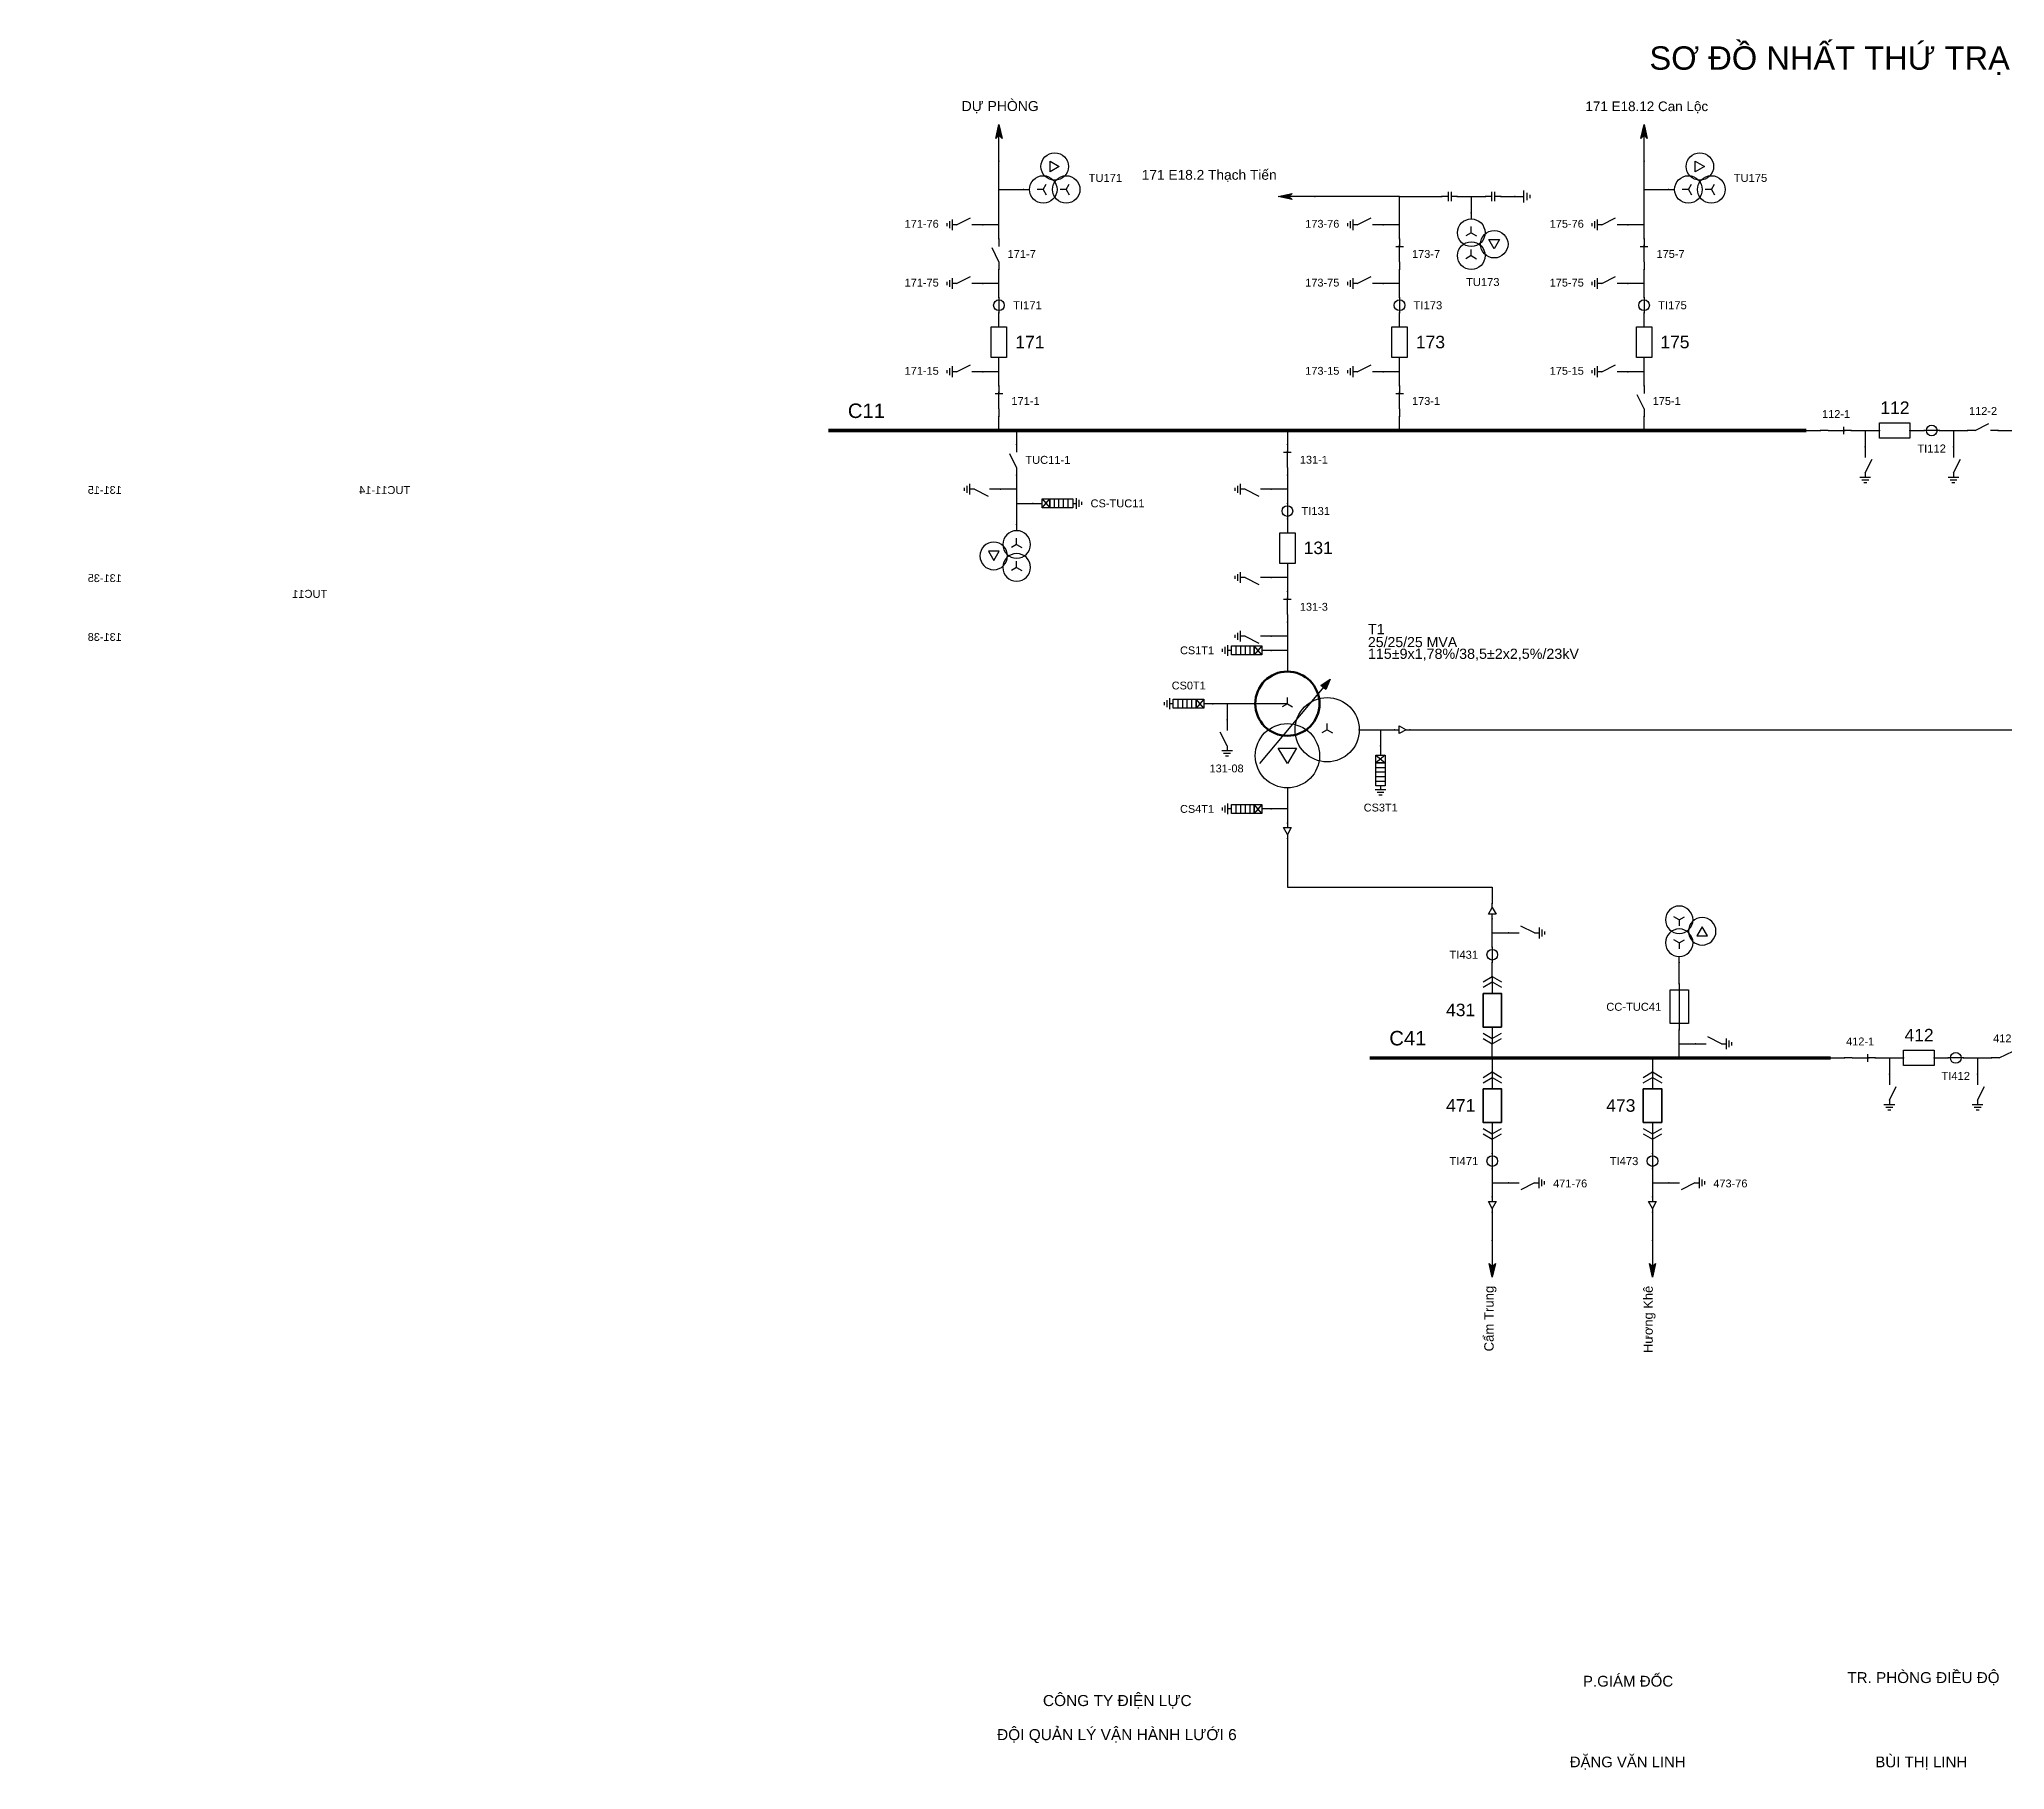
# Model space of a CAD drawing. Header units: millimetres. Extents: x -387 to 411, y 7 to 290.
# Drawn here: x -101 to 220.1, y 7.4 to 290.1 of the extents above; entities that cross this region are included whole.
import ezdxf

# ---------------------------------------------------------------- set-up
doc = ezdxf.new("R2010")
doc.units = ezdxf.units.MM
for name, color, linetype, lineweight in [('BUSBAR_110KV', 1, 'Continuous', 50), ('BUSBAR_22KV', 5, 'Continuous', 50), ('GROUND', 3, 'Continuous', 25), ('HV_110KV', 1, 'Continuous', 25), ('MV_22KV', 5, 'Continuous', 25), ('MV_35KV', 30, 'Continuous', 25)]:
    doc.layers.add(name, color=color, linetype=linetype, lineweight=lineweight)
doc.layers.add('SYM_PORTS', color=8, linetype='Continuous', plot=False)
doc.layers.add('TEXT', color=7, linetype='Continuous')
doc.styles.add('SLD_TEXT', font='arial.ttf')

# ---------------------------------------------------------------- blocks, each defined once
blk = doc.blocks.new('SYM_DISCONNECTOR_CLOSED')
at = {"lineweight": 25}
for points in [[(-0.625, 1.25), (0.625, 1.25)], [(0, 2.5), (0, 1.25)], [(0, -1.25), (0, 1.5)], [(0, -1.25), (0, -2.5)]]:
    blk.add_lwpolyline(points, dxfattribs=at)
at = {"layer": 'SYM_PORTS'}
for p in [(0, 2.5), (0, -2.5)]:
    blk.add_point(p, dxfattribs=at)
blk.add_attdef('DEVICE_CODE', (1.625, -0.5), '', height=2)
blk = doc.blocks.new('SYM_EARTHING_SWITCH_OPEN')
at = {"lineweight": 25}
for points in [[(0, -1.25), (-1.125, 1)], [(0, 3), (0, 1.25)], [(-0.875, -2), (0.875, -2)], [(-0.5625, -2.4375), (0.5625, -2.4375)], [(-0.25, -2.875), (0.25, -2.875)], [(0, -1.25), (0, -2)]]:
    blk.add_lwpolyline(points, dxfattribs=at)
at = {"layer": 'SYM_PORTS'}
blk.add_point((0, 3), dxfattribs=at)
blk.add_attdef('DEVICE_CODE', (1.875, 0), '', height=2)
blk = doc.blocks.new('SYM_CIRCUIT_BREAKER')
at = {"lineweight": 25}
blk.add_lwpolyline([(-1.25, 2.5), (1.25, 2.5), (1.25, -2.5), (-1.25, -2.5)], close=True, dxfattribs=at)
at = {"layer": 'SYM_PORTS'}
for p in [(0, 2.5), (0, -2.5)]:
    blk.add_point(p, dxfattribs=at)
blk.add_attdef('DEVICE_CODE', (2.25, -0.5), '', height=2)
at = {"flags": 1}
blk.add_attdef('RATING', (2.25, -3.5), '', height=2, dxfattribs=at)
blk = doc.blocks.new('SYM_CURRENT_TRANSFORMER')
at = {"lineweight": 25}
blk.add_lwpolyline([(0, 1.25), (0, -1.25)], dxfattribs=at)
blk.add_circle((0, 0), 0.875, dxfattribs=at)
at = {"layer": 'SYM_PORTS'}
for p in [(0, 1.25), (0, -1.25)]:
    blk.add_point(p, dxfattribs=at)
blk.add_attdef('DEVICE_CODE', (1.875, -1.75), '', height=2)
at = {"flags": 1}
blk.add_attdef('RATIO', (1.875, -4.75), '', height=2, dxfattribs=at)
blk = doc.blocks.new('SYM_DISCONNECTOR_OPEN')
at = {"lineweight": 25}
for points in [[(0, -1.25), (-1.125, 1)], [(0, 2.5), (0, 1.25)], [(0, -1.25), (0, -2.5)]]:
    blk.add_lwpolyline(points, dxfattribs=at)
at = {"layer": 'SYM_PORTS'}
for p in [(0, 2.5), (0, -2.5)]:
    blk.add_point(p, dxfattribs=at)
blk.add_attdef('DEVICE_CODE', (1, -0.5), '', height=2)
blk = doc.blocks.new('SYM_VOLTAGE_TRANSFORMER')
at = {"lineweight": 25}
for points in [[(0, 4.625), (0, 3.625)], [(0, 1.375), (-0.8625, 0.875)], [(0, 1.375), (0, 2.375)], [(0, 1.375), (0.8625, 0.875)], [(0, -2.375), (-0.8625, -2.875)], [(0, -2.375), (0, -1.375)], [(0, -2.375), (0.8625, -2.875)]]:
    blk.add_lwpolyline(points, dxfattribs=at)
blk.add_lwpolyline([(2.875, 0.25), (4.625, 0.25), (3.75, -1.25)], close=True, dxfattribs=at)
for centre in [(0, 1.375), (3.75, -0.5), (0, -2.375)]:
    blk.add_circle(centre, 2.25, dxfattribs=at)
at = {"layer": 'SYM_PORTS'}
blk.add_point((0, 4.625), dxfattribs=at)
blk.add_attdef('DEVICE_CODE', (7, 1.625), '', height=2)
at = {"flags": 1}
blk.add_attdef('RATIO', (7, -1.375), '', height=2, dxfattribs=at)
blk = doc.blocks.new('SYM_LINE_FEEDER_ARROW')
blk.add_hatch(color=7).paths.add_polyline_path([(0, -3), (-0.5, -0.75), (0, -1.25), (0.5, -0.75)])
at = {"lineweight": 25}
blk.add_lwpolyline([(0, 3), (0, -1.25)], dxfattribs=at)
blk.add_lwpolyline([(0, -3), (-0.5, -0.75), (0, -1.25), (0.5, -0.75)], close=True, dxfattribs=at)
at = {"layer": 'SYM_PORTS'}
blk.add_point((0, 3), dxfattribs=at)
blk.add_attdef('LINE_NAME', (1.5, 0), '', height=2)
blk = doc.blocks.new('SYM_COUPLING_CAPACITOR')
at = {"lineweight": 25}
for points in [[(-0.75, 0.25), (0.75, 0.25)], [(0, 1.25), (0, 0.25)], [(-0.75, -0.25), (0.75, -0.25)], [(0, -0.25), (0, -1.25)]]:
    blk.add_lwpolyline(points, dxfattribs=at)
at = {"layer": 'SYM_PORTS'}
for p in [(0, 1.25), (0, -1.25)]:
    blk.add_point(p, dxfattribs=at)
blk.add_attdef('DEVICE_CODE', (1.75, -1.75), '', height=2)
blk = doc.blocks.new('SYM_GROUND_SYMBOL')
at = {"lineweight": 25}
for points in [[(0, 1.25), (0, -0.25)], [(-1, -0.25), (1, -0.25)], [(-0.625, -0.75), (0.625, -0.75)], [(-0.25, -1.25), (0.25, -1.25)]]:
    blk.add_lwpolyline(points, dxfattribs=at)
at = {"layer": 'SYM_PORTS'}
blk.add_point((0, 1.25), dxfattribs=at)
blk = doc.blocks.new('SYM_SURGE_ARRESTER')
at = {"lineweight": 25}
for points in [[(0, 4), (0, 2.5)], [(-0.75, 2.5), (0.75, 1.25)], [(0.75, 2.5), (-0.75, 1.25)], [(-0.75, 0.5), (0.75, 0.5)], [(-0.875, -3.125), (0.875, -3.125)], [(-0.75, -0.25), (0.75, -0.25)], [(-0.75, -1), (0.75, -1)], [(-0.75, -1.75), (0.75, -1.75)], [(0, -2.5), (0, -3.125)], [(-0.5625, -3.5625), (0.5625, -3.5625)], [(-0.25, -4), (0.25, -4)]]:
    blk.add_lwpolyline(points, dxfattribs=at)
for points in [[(-0.75, 2.5), (0.75, 2.5), (0.75, 1.25), (-0.75, 1.25)], [(-0.75, 1.25), (0.75, 1.25), (0.75, -2.5), (-0.75, -2.5)]]:
    blk.add_lwpolyline(points, close=True, dxfattribs=at)
at = {"layer": 'SYM_PORTS'}
blk.add_point((0, 4), dxfattribs=at)
blk.add_attdef('DEVICE_CODE', (1.875, 1), '', height=2)
blk = doc.blocks.new('SYM_TRANSFORMER_3W')
blk.add_hatch(color=7).paths.add_polyline_path([(3.75, 8.25), (3.0125, 6.575), (2.2375, 7.225)])
at = {"lineweight": 25}
for points in [[(-7.75, -5.5), (3.0125, 7.35)], [(-3.25, 4.25), (-8.5, 4.25)], [(-3.25, 4.25), (-4.1125, 3.75)], [(-3.25, 4.25), (-3.25, 5.25)], [(-3.25, 4.25), (-2.3875, 3.75)], [(3.25, 0), (2.3875, -0.5)], [(3.25, 0), (3.25, 1)], [(3.25, 0), (4.1125, -0.5)]]:
    blk.add_lwpolyline(points, dxfattribs=at)
for points in [[(3.75, 8.25), (3.0125, 6.575), (2.2375, 7.225)], [(-4.75, -3), (-1.75, -3), (-3.25, -5.5)]]:
    blk.add_lwpolyline(points, close=True, dxfattribs=at)
at = {"lineweight": 50}
blk.add_circle((-3.25, 4.25), 5.25, dxfattribs=at)
at = {"lineweight": 25}
for centre in [(3.25, 0), (-3.25, -4.25)]:
    blk.add_circle(centre, 5.25, dxfattribs=at)
at = {"layer": 'SYM_PORTS'}
for p in [(-3.25, 9.5), (-8.5, 4.25), (8.5, 0), (-3.25, -9.5)]:
    blk.add_point(p, dxfattribs=at)
blk.add_attdef('DEVICE_CODE', (9.5, 6.5), '', height=2)
at = {"flags": 1}
for tag, p in [('POWER', (9.5, 3.5)), ('VOLTAGE_RATIO', (9.5, 0.5))]:
    blk.add_attdef(tag, p, '', height=2, dxfattribs=at)
blk = doc.blocks.new('SYM_CABLE_TERMINATION')
at = {"lineweight": 25}
blk.add_lwpolyline([(-0.625, 0.5), (0.625, 0.5), (0, -0.625)], close=True, dxfattribs=at)
for points in [[(0, 1.25), (0, 0.5)], [(0, -0.625), (0, -1.25)]]:
    blk.add_lwpolyline(points, dxfattribs=at)
at = {"layer": 'SYM_PORTS'}
for p in [(0, 1.25), (0, -1.25)]:
    blk.add_point(p, dxfattribs=at)
blk = doc.blocks.new('SYM_DRAWOUT_BREAKER')
at = {"lineweight": 25}
for points in [[(-1.5, 4.625), (0, 5.5), (1.5, 4.625)], [(-1.5, 3.75), (0, 4.625), (1.5, 3.75)], [(0, 5.5), (0, 2.75)], [(0, -2.75), (0, -5.5)], [(-1.5, -3.75), (0, -4.625), (1.5, -3.75)], [(-1.5, -4.625), (0, -5.5), (1.5, -4.625)]]:
    blk.add_lwpolyline(points, dxfattribs=at)
at = {"lineweight": 35}
blk.add_lwpolyline([(-1.5, 2.75), (1.5, 2.75), (1.5, -2.75), (-1.5, -2.75)], close=True, dxfattribs=at)
at = {"layer": 'SYM_PORTS'}
for p in [(0, 5.5), (0, -5.5)]:
    blk.add_point(p, dxfattribs=at)
blk.add_attdef('DEVICE_CODE', (2.5, 2.5), '', height=2)
at = {"flags": 1}
blk.add_attdef('RATING', (2.5, -0.5), '', height=2, dxfattribs=at)
blk = doc.blocks.new('SYM_FUSE_DISCONNECTOR')
at = {"lineweight": 25}
blk.add_lwpolyline([(0, 3.75), (0, -3.75)], dxfattribs=at)
blk.add_lwpolyline([(-1.5, 2.75), (1.5, 2.75), (1.5, -2.75), (-1.5, -2.75)], close=True, dxfattribs=at)
at = {"layer": 'SYM_PORTS'}
for p in [(0, 3.75), (0, -3.75)]:
    blk.add_point(p, dxfattribs=at)
blk.add_attdef('DEVICE_CODE', (2.5, 0.75), '', height=2)
at = {"flags": 1}
blk.add_attdef('RATING', (2.5, -2.25), '', height=2, dxfattribs=at)

msp = doc.modelspace()

# ---------------------------------------------------------------- linework, layer by layer
at = {"layer": 'BUSBAR_110KV', "const_width": 0.564}
msp.add_lwpolyline([(27.91, 226.16), (187.69, 226.16)], dxfattribs=at)
at = {"layer": 'BUSBAR_22KV', "const_width": 0.564}
msp.add_lwpolyline([(116.34, 123.66), (191.62, 123.66)], dxfattribs=at)
at = {"layer": 'GROUND'}
msp.add_lwpolyline([(137.75, 264.39), (140.05, 264.39)], dxfattribs=at)
at = {"layer": 'HV_110KV'}
for points in [[(55.79, 265.54), (55.79, 270.14)], [(161.16, 265.54), (161.16, 270.14)], [(55.79, 259.78), (55.79, 265.54)], [(55.79, 265.54), (59.77, 265.54)], [(121.23, 264.39), (107.41, 264.39)], [(121.23, 259.78), (121.23, 264.39)], [(121.23, 264.39), (128.14, 264.39)], [(130.64, 264.39), (132.94, 264.39)], [(132.94, 264.39), (132.94, 261.73)], [(132.94, 264.39), (135.25, 264.39)], [(161.16, 259.78), (161.16, 265.54)], [(161.16, 265.54), (165.15, 265.54)], [(55.79, 259.78), (53.13, 259.78)], [(55.79, 257.48), (55.79, 259.78)], [(121.23, 259.78), (118.57, 259.78)], [(121.23, 257.48), (121.23, 259.78)], [(161.16, 259.78), (158.51, 259.78)], [(161.16, 257.48), (161.16, 259.78)], [(55.79, 250.18), (55.79, 252.48)], [(121.23, 250.18), (121.23, 252.48)], [(161.16, 250.18), (161.16, 252.48)], [(55.79, 250.18), (53.13, 250.18)], [(55.79, 247.87), (55.79, 250.18)], [(121.23, 250.18), (118.57, 250.18)], [(121.23, 247.87), (121.23, 250.18)], [(161.16, 250.18), (158.51, 250.18)], [(161.16, 247.87), (161.16, 250.18)], [(55.79, 243.07), (55.79, 245.37)], [(121.23, 243.07), (121.23, 245.37)], [(161.16, 243.07), (161.16, 245.37)], [(55.79, 235.77), (55.79, 238.07)], [(121.23, 235.77), (121.23, 238.07)], [(161.16, 235.77), (161.16, 238.07)], [(55.79, 235.77), (53.13, 235.77)], [(55.79, 233.46), (55.79, 235.77)], [(121.23, 235.77), (118.57, 235.77)], [(121.23, 233.46), (121.23, 235.77)], [(161.16, 235.77), (158.51, 235.77)], [(161.16, 233.46), (161.16, 235.77)], [(55.79, 226.16), (55.79, 228.46)], [(121.23, 226.16), (121.23, 228.46)], [(161.16, 226.16), (161.16, 228.46)], [(58.68, 226.16), (58.68, 223.86)], [(102.9, 226.16), (102.9, 223.86)], [(187.69, 226.16), (189.99, 226.16)], [(194.99, 226.16), (197.29, 226.16)], [(197.29, 226.16), (197.29, 223.5)], [(197.29, 226.16), (199.6, 226.16)], [(204.6, 226.16), (206.9, 226.16)], [(209.4, 226.16), (211.7, 226.16)], [(211.7, 226.16), (211.7, 223.5)], [(211.7, 226.16), (214, 226.16)], [(219, 226.16), (221.31, 226.16)], [(58.68, 218.86), (58.68, 216.56)], [(102.9, 218.86), (102.9, 216.56)], [(58.68, 216.56), (56.02, 216.56)], [(58.68, 216.56), (58.68, 214.25)], [(102.9, 216.56), (100.25, 216.56)], [(102.9, 216.56), (102.9, 214.25)], [(58.68, 214.25), (61.34, 214.25)], [(58.68, 214.25), (58.68, 210.8)], [(102.9, 211.75), (102.9, 209.45)], [(102.9, 204.45), (102.9, 202.15)], [(102.9, 202.15), (100.25, 202.15)], [(102.9, 202.15), (102.9, 199.84)], [(102.9, 194.84), (102.9, 192.54)], [(102.9, 192.54), (100.25, 192.54)], [(102.9, 190.24), (100.25, 190.24)], [(102.9, 192.54), (102.9, 190.24)], [(102.9, 190.24), (102.9, 186.78)], [(93.05, 181.53), (90.75, 181.53)], [(97.65, 181.53), (93.05, 181.53)], [(93.05, 181.53), (93.05, 178.88)]]:
    msp.add_lwpolyline(points, dxfattribs=at)
at = {"layer": 'MV_22KV'}
for points in [[(102.9, 167.78), (102.9, 164.33)], [(102.9, 164.33), (100.25, 164.33)], [(102.9, 164.33), (102.9, 162.03)], [(102.9, 159.53), (102.9, 156.83), (102.9, 151.57), (136.37, 151.57), (136.37, 148.87)], [(136.37, 144.07), (136.37, 146.37)], [(136.37, 141.77), (136.37, 144.07)], [(136.37, 144.07), (139.03, 144.07)], [(136.37, 136.96), (136.37, 139.27)], [(166.91, 135.77), (166.91, 139.22)], [(136.37, 123.66), (136.37, 125.96)], [(166.91, 125.96), (166.91, 128.27)], [(166.91, 123.66), (166.91, 125.96)], [(166.91, 125.96), (169.56, 125.96)], [(136.37, 123.66), (136.37, 121.36)], [(162.54, 123.66), (162.54, 121.36)], [(191.62, 123.66), (193.92, 123.66)], [(198.92, 123.66), (201.23, 123.66)], [(201.23, 123.66), (201.23, 121)], [(201.23, 123.66), (203.53, 123.66)], [(208.53, 123.66), (210.83, 123.66)], [(213.33, 123.66), (215.64, 123.66)], [(215.64, 123.66), (215.64, 121)], [(215.64, 123.66), (217.94, 123.66)], [(136.37, 110.36), (136.37, 108.06)], [(162.54, 110.36), (162.54, 108.06)], [(136.37, 105.56), (136.37, 103.25)], [(136.37, 103.25), (139.03, 103.25)], [(136.37, 103.25), (136.37, 100.95)], [(162.54, 105.56), (162.54, 103.25)], [(162.54, 103.25), (165.2, 103.25)], [(162.54, 103.25), (162.54, 100.95)], [(136.37, 98.45), (136.37, 93.84)], [(162.54, 98.45), (162.54, 93.84)]]:
    msp.add_lwpolyline(points, dxfattribs=at)
at = {"layer": 'MV_35KV'}
for points in [[(122.91, 177.28), (125.61, 177.28), (226.5, 177.28), (226.5, 166.04), (328.5, 166.04), (328.5, 212.76), (336.22, 212.76), (338.92, 212.76)], [(114.65, 177.28), (118.11, 177.28)], [(118.11, 177.28), (118.11, 174.63)], [(118.11, 177.28), (120.41, 177.28)]]:
    msp.add_lwpolyline(points, dxfattribs=at)

# ---------------------------------------------------------------- block references
at = {"layer": 'GROUND'}
for name, p, rotation in [('SYM_COUPLING_CAPACITOR', (136.5, 264.39), 270), ('SYM_GROUND_SYMBOL', (141.3, 264.39), 90)]:
    msp.add_blockref(name, p, dxfattribs=dict(at, rotation=rotation))
at = {"layer": 'HV_110KV'}
for name, p, rotation in [('SYM_LINE_FEEDER_ARROW', (55.79, 273.14), 180), ('SYM_LINE_FEEDER_ARROW', (161.16, 273.14), 180), ('SYM_LINE_FEEDER_ARROW', (104.41, 264.39), 270), ('SYM_COUPLING_CAPACITOR', (129.39, 264.39), 270)]:
    msp.add_blockref(name, p, dxfattribs=dict(at, rotation=rotation))
ref = msp.add_blockref('SYM_VOLTAGE_TRANSFORMER', (64.4, 265.54), dxfattribs=dict(at, rotation=90))
ref.add_attrib('DEVICE_CODE', 'TU171', (70.43, 266.77), dxfattribs={"layer": 'TEXT', "height": 1.306, "style": 'SLD_TEXT'})
ref = msp.add_blockref('SYM_VOLTAGE_TRANSFORMER', (169.78, 265.54), dxfattribs=dict(at, rotation=90))
ref.add_attrib('DEVICE_CODE', 'TU175', (175.81, 266.77), dxfattribs={"layer": 'TEXT', "height": 1.306, "style": 'SLD_TEXT'})
ref = msp.add_blockref('SYM_EARTHING_SWITCH_OPEN', (50.13, 259.78), dxfattribs=dict(at, rotation=270))
ref.add_attrib('DEVICE_CODE', '171-76', (40.38, 259.29), dxfattribs={"layer": 'TEXT', "height": 1.281, "style": 'SLD_TEXT'})
ref = msp.add_blockref('SYM_EARTHING_SWITCH_OPEN', (115.57, 259.78), dxfattribs=dict(at, rotation=270))
ref.add_attrib('DEVICE_CODE', '173-76', (105.82, 259.29), dxfattribs={"layer": 'TEXT', "height": 1.281, "style": 'SLD_TEXT'})
ref = msp.add_blockref('SYM_VOLTAGE_TRANSFORMER', (132.94, 257.1), dxfattribs=at)
ref.add_attrib('DEVICE_CODE', 'TU173', (132.08, 249.76), dxfattribs={"layer": 'TEXT', "height": 1.306, "style": 'SLD_TEXT'})
ref = msp.add_blockref('SYM_EARTHING_SWITCH_OPEN', (155.51, 259.78), dxfattribs=dict(at, rotation=270))
ref.add_attrib('DEVICE_CODE', '175-76', (145.75, 259.29), dxfattribs={"layer": 'TEXT', "height": 1.281, "style": 'SLD_TEXT'})
ref = msp.add_blockref('SYM_DISCONNECTOR_OPEN', (55.79, 254.98), dxfattribs=at)
ref.add_attrib('DEVICE_CODE', '171-7', (57.19, 254.35), dxfattribs={"layer": 'TEXT', "height": 1.294, "style": 'SLD_TEXT'})
ref = msp.add_blockref('SYM_DISCONNECTOR_CLOSED', (121.23, 254.98), dxfattribs=at)
ref.add_attrib('DEVICE_CODE', '173-7', (123.26, 254.36), dxfattribs={"layer": 'TEXT', "height": 1.283, "style": 'SLD_TEXT'})
ref = msp.add_blockref('SYM_DISCONNECTOR_CLOSED', (161.16, 254.98), dxfattribs=at)
ref.add_attrib('DEVICE_CODE', '175-7', (163.2, 254.36), dxfattribs={"layer": 'TEXT', "height": 1.283, "style": 'SLD_TEXT'})
ref = msp.add_blockref('SYM_EARTHING_SWITCH_OPEN', (50.13, 250.18), dxfattribs=dict(at, rotation=270))
ref.add_attrib('DEVICE_CODE', '171-75', (40.38, 249.68), dxfattribs={"layer": 'TEXT', "height": 1.281, "style": 'SLD_TEXT'})
ref = msp.add_blockref('SYM_EARTHING_SWITCH_OPEN', (115.57, 250.18), dxfattribs=dict(at, rotation=270))
ref.add_attrib('DEVICE_CODE', '173-75', (105.82, 249.68), dxfattribs={"layer": 'TEXT', "height": 1.281, "style": 'SLD_TEXT'})
ref = msp.add_blockref('SYM_EARTHING_SWITCH_OPEN', (155.51, 250.18), dxfattribs=dict(at, rotation=270))
ref.add_attrib('DEVICE_CODE', '175-75', (145.75, 249.68), dxfattribs={"layer": 'TEXT', "height": 1.281, "style": 'SLD_TEXT'})
ref = msp.add_blockref('SYM_CURRENT_TRANSFORMER', (55.79, 246.62), dxfattribs=at)
ref.add_attrib('DEVICE_CODE', 'TI171', (58.07, 245.96), dxfattribs={"layer": 'TEXT', "height": 1.324, "style": 'SLD_TEXT'})
ref = msp.add_blockref('SYM_CURRENT_TRANSFORMER', (121.23, 246.62), dxfattribs=at)
ref.add_attrib('DEVICE_CODE', 'TI173', (123.51, 245.97), dxfattribs={"layer": 'TEXT', "height": 1.313, "style": 'SLD_TEXT'})
ref = msp.add_blockref('SYM_CURRENT_TRANSFORMER', (161.16, 246.62), dxfattribs=at)
ref.add_attrib('DEVICE_CODE', 'TI175', (163.45, 245.97), dxfattribs={"layer": 'TEXT', "height": 1.313, "style": 'SLD_TEXT'})
ref = msp.add_blockref('SYM_CIRCUIT_BREAKER', (55.79, 240.57), dxfattribs=at)
ref.add_attrib('DEVICE_CODE', '171', (58.44, 239.57), dxfattribs={"layer": 'TEXT', "height": 2.062, "style": 'SLD_TEXT'})
ref = msp.add_blockref('SYM_CIRCUIT_BREAKER', (121.23, 240.57), dxfattribs=at)
ref.add_attrib('DEVICE_CODE', '173', (123.89, 239.59), dxfattribs={"layer": 'TEXT', "height": 2.044, "style": 'SLD_TEXT'})
ref = msp.add_blockref('SYM_CIRCUIT_BREAKER', (161.16, 240.57), dxfattribs=at)
ref.add_attrib('DEVICE_CODE', '175', (163.82, 239.59), dxfattribs={"layer": 'TEXT', "height": 2.044, "style": 'SLD_TEXT'})
ref = msp.add_blockref('SYM_EARTHING_SWITCH_OPEN', (50.13, 235.77), dxfattribs=dict(at, rotation=270))
ref.add_attrib('DEVICE_CODE', '171-15', (40.38, 235.27), dxfattribs={"layer": 'TEXT', "height": 1.281, "style": 'SLD_TEXT'})
ref = msp.add_blockref('SYM_EARTHING_SWITCH_OPEN', (115.57, 235.77), dxfattribs=dict(at, rotation=270))
ref.add_attrib('DEVICE_CODE', '173-15', (105.82, 235.27), dxfattribs={"layer": 'TEXT', "height": 1.281, "style": 'SLD_TEXT'})
ref = msp.add_blockref('SYM_EARTHING_SWITCH_OPEN', (155.51, 235.77), dxfattribs=dict(at, rotation=270))
ref.add_attrib('DEVICE_CODE', '175-15', (145.75, 235.27), dxfattribs={"layer": 'TEXT', "height": 1.281, "style": 'SLD_TEXT'})
ref = msp.add_blockref('SYM_DISCONNECTOR_CLOSED', (55.79, 230.96), dxfattribs=at)
ref.add_attrib('DEVICE_CODE', '171-1', (57.82, 230.33), dxfattribs={"layer": 'TEXT', "height": 1.294, "style": 'SLD_TEXT'})
ref = msp.add_blockref('SYM_DISCONNECTOR_CLOSED', (121.23, 230.96), dxfattribs=at)
ref.add_attrib('DEVICE_CODE', '173-1', (123.26, 230.34), dxfattribs={"layer": 'TEXT', "height": 1.283, "style": 'SLD_TEXT'})
ref = msp.add_blockref('SYM_DISCONNECTOR_OPEN', (161.16, 230.96), dxfattribs=at)
ref.add_attrib('DEVICE_CODE', '175-1', (162.57, 230.34), dxfattribs={"layer": 'TEXT', "height": 1.283, "style": 'SLD_TEXT'})
ref = msp.add_blockref('SYM_DISCONNECTOR_CLOSED', (192.49, 226.16), dxfattribs=dict(at, rotation=270))
ref.add_attrib('DEVICE_CODE', '112-1', (190.24, 228.21), dxfattribs={"layer": 'TEXT', "height": 1.281, "style": 'SLD_TEXT'})
ref = msp.add_blockref('SYM_CIRCUIT_BREAKER', (202.1, 226.16), dxfattribs=dict(at, rotation=270))
ref.add_attrib('DEVICE_CODE', '112', (199.77, 228.87), dxfattribs={"layer": 'TEXT', "height": 2.04, "style": 'SLD_TEXT'})
ref = msp.add_blockref('SYM_DISCONNECTOR_OPEN', (216.5, 226.16), dxfattribs=dict(at, rotation=270))
ref.add_attrib('DEVICE_CODE', '112-2', (214.25, 228.71), dxfattribs={"layer": 'TEXT', "height": 1.281, "style": 'SLD_TEXT'})
ref = msp.add_blockref('SYM_CURRENT_TRANSFORMER', (208.15, 226.16), dxfattribs=dict(at, rotation=270))
ref.add_attrib('DEVICE_CODE', 'TI112', (205.79, 222.56), dxfattribs={"layer": 'TEXT', "height": 1.311, "style": 'SLD_TEXT'})
ref = msp.add_blockref('SYM_DISCONNECTOR_OPEN', (253.89, 221.36), dxfattribs=dict(at, xscale=-1))
ref.add_attrib('DEVICE_CODE', '132-2', (247.97, 220.74), dxfattribs={"layer": 'TEXT', "extrusion": (0, 0, -1), "height": 1.28, "style": 'SLD_TEXT'})
ref = msp.add_blockref('SYM_EARTHING_SWITCH_OPEN', (211.7, 220.5), dxfattribs=dict(at, xscale=-1))
ref.add_attrib('DEVICE_CODE', '112-25', (209.09, 214.94), dxfattribs={"layer": 'TEXT', "extrusion": (0, 0, -1), "height": 1.279, "style": 'SLD_TEXT'})
ref = msp.add_blockref('SYM_EARTHING_SWITCH_OPEN', (197.29, 220.5), dxfattribs=dict(at, xscale=-1))
ref.add_attrib('DEVICE_CODE', '112-15', (194.68, 214.94), dxfattribs={"layer": 'TEXT', "extrusion": (0, 0, -1), "height": 1.279, "style": 'SLD_TEXT'})
ref = msp.add_blockref('SYM_DISCONNECTOR_OPEN', (58.68, 221.36), dxfattribs=at)
ref.add_attrib('DEVICE_CODE', 'TUC11-1', (60.09, 220.71), dxfattribs={"layer": 'TEXT', "height": 1.301, "style": 'SLD_TEXT'})
ref = msp.add_blockref('SYM_DISCONNECTOR_CLOSED', (102.9, 221.36), dxfattribs=at)
ref.add_attrib('DEVICE_CODE', '131-1', (104.94, 220.74), dxfattribs={"layer": 'TEXT', "height": 1.28, "style": 'SLD_TEXT'})
ref = msp.add_blockref('SYM_EARTHING_SWITCH_OPEN', (97.25, 216.56), dxfattribs=dict(at, xscale=-1, rotation=270))
ref.add_attrib('DEVICE_CODE', '131-15', (87.49, 215.81), dxfattribs={"layer": 'TEXT', "extrusion": (0, 0, -1), "height": 1.279, "style": 'SLD_TEXT'})
ref = msp.add_blockref('SYM_EARTHING_SWITCH_OPEN', (53.02, 216.56), dxfattribs=dict(at, xscale=-1, rotation=270))
ref.add_attrib('DEVICE_CODE', 'TUC11-14', (40.38, 215.78), dxfattribs={"layer": 'TEXT', "extrusion": (0, 0, -1), "height": 1.297, "style": 'SLD_TEXT'})
ref = msp.add_blockref('SYM_SURGE_ARRESTER', (65.34, 214.25), dxfattribs=dict(at, rotation=90))
ref.add_attrib('DEVICE_CODE', 'CS-TUC11', (70.75, 213.61), dxfattribs={"layer": 'TEXT', "height": 1.291, "style": 'SLD_TEXT'})
ref = msp.add_blockref('SYM_CURRENT_TRANSFORMER', (102.9, 213), dxfattribs=at)
ref.add_attrib('DEVICE_CODE', 'TI131', (105.19, 212.35), dxfattribs={"layer": 'TEXT', "height": 1.31, "style": 'SLD_TEXT'})
ref = msp.add_blockref('SYM_VOLTAGE_TRANSFORMER', (58.68, 206.17), dxfattribs=dict(at, xscale=-1))
ref.add_attrib('DEVICE_CODE', 'TUC11', (53.91, 198.82), dxfattribs={"layer": 'TEXT', "extrusion": (0, 0, -1), "height": 1.302, "style": 'SLD_TEXT'})
ref = msp.add_blockref('SYM_CIRCUIT_BREAKER', (102.9, 206.95), dxfattribs=at)
ref.add_attrib('DEVICE_CODE', '131', (105.56, 205.97), dxfattribs={"layer": 'TEXT', "height": 2.044, "style": 'SLD_TEXT'})
ref = msp.add_blockref('SYM_EARTHING_SWITCH_OPEN', (97.25, 202.15), dxfattribs=dict(at, xscale=-1, rotation=270))
ref.add_attrib('DEVICE_CODE', '131-35', (87.49, 201.4), dxfattribs={"layer": 'TEXT', "extrusion": (0, 0, -1), "height": 1.279, "style": 'SLD_TEXT'})
ref = msp.add_blockref('SYM_DISCONNECTOR_OPEN', (253.89, 197.34), dxfattribs=dict(at, xscale=-1))
ref.add_attrib('DEVICE_CODE', '132-3', (247.97, 196.72), dxfattribs={"layer": 'TEXT', "extrusion": (0, 0, -1), "height": 1.28, "style": 'SLD_TEXT'})
ref = msp.add_blockref('SYM_DISCONNECTOR_CLOSED', (102.9, 197.34), dxfattribs=at)
ref.add_attrib('DEVICE_CODE', '131-3', (104.94, 196.72), dxfattribs={"layer": 'TEXT', "height": 1.28, "style": 'SLD_TEXT'})
ref = msp.add_blockref('SYM_EARTHING_SWITCH_OPEN', (97.25, 192.54), dxfattribs=dict(at, xscale=-1, rotation=270))
ref.add_attrib('DEVICE_CODE', '131-38', (87.49, 191.79), dxfattribs={"layer": 'TEXT', "extrusion": (0, 0, -1), "height": 1.279, "style": 'SLD_TEXT'})
ref = msp.add_blockref('SYM_TRANSFORMER_3W', (106.15, 177.28), dxfattribs=at)
ref.add_attrib('DEVICE_CODE', 'T1', (116.06, 192.88), dxfattribs={"layer": 'TEXT', "height": 1.67, "style": 'SLD_TEXT'})
ref = msp.add_blockref('SYM_SURGE_ARRESTER', (96.25, 190.24), dxfattribs=dict(at, rotation=270))
ref.add_attrib('DEVICE_CODE', 'CS1T1', (85.37, 189.61), dxfattribs={"layer": 'TEXT', "height": 1.277, "style": 'SLD_TEXT'})
ref = msp.add_blockref('SYM_SURGE_ARRESTER', (86.75, 181.53), dxfattribs=dict(at, rotation=270))
ref.add_attrib('DEVICE_CODE', 'CS0T1', (84.01, 183.86), dxfattribs={"layer": 'TEXT', "height": 1.277, "style": 'SLD_TEXT'})
ref = msp.add_blockref('SYM_EARTHING_SWITCH_OPEN', (93.05, 175.88), dxfattribs=at)
ref.add_attrib('DEVICE_CODE', '131-08', (90.19, 170.31), dxfattribs={"layer": 'TEXT', "height": 1.279, "style": 'SLD_TEXT'})
at = {"layer": 'MV_22KV'}
ref = msp.add_blockref('SYM_SURGE_ARRESTER', (96.25, 164.33), dxfattribs=dict(at, rotation=270))
ref.add_attrib('DEVICE_CODE', 'CS4T1', (85.37, 163.7), dxfattribs={"layer": 'TEXT', "height": 1.277, "style": 'SLD_TEXT'})
for name, p in [('SYM_CABLE_TERMINATION', (102.9, 160.78)), ('SYM_CABLE_TERMINATION', (136.37, 99.7)), ('SYM_CABLE_TERMINATION', (162.54, 99.7)), ('SYM_LINE_FEEDER_ARROW', (136.37, 90.84)), ('SYM_LINE_FEEDER_ARROW', (162.54, 90.84))]:
    msp.add_blockref(name, p, dxfattribs=at)
ref = msp.add_blockref('SYM_VOLTAGE_TRANSFORMER', (166.91, 143.85), dxfattribs=dict(at, xscale=-1, rotation=180))
ref.add_attrib('DEVICE_CODE', 'TUC41', (165.88, 149.89), dxfattribs={"layer": 'TEXT', "extrusion": (0, 0, -1), "height": 1.302, "style": 'SLD_TEXT'})
at = {"layer": 'MV_22KV', "rotation": 180}
msp.add_blockref('SYM_CABLE_TERMINATION', (136.37, 147.62), dxfattribs=at)
at = {"layer": 'MV_22KV'}
ref = msp.add_blockref('SYM_EARTHING_SWITCH_OPEN', (142.03, 144.07), dxfattribs=dict(at, xscale=-1, rotation=90))
ref.add_attrib('DEVICE_CODE', '431-38', (146.31, 143.57), dxfattribs={"layer": 'TEXT', "extrusion": (0, 0, -1), "height": 1.279, "style": 'SLD_TEXT'})
ref = msp.add_blockref('SYM_CURRENT_TRANSFORMER', (136.37, 140.52), dxfattribs=at)
ref.add_attrib('DEVICE_CODE', 'TI431', (129.37, 139.86), dxfattribs={"layer": 'TEXT', "height": 1.31, "style": 'SLD_TEXT'})
ref = msp.add_blockref('SYM_DRAWOUT_BREAKER', (136.37, 131.46), dxfattribs=at)
ref.add_attrib('DEVICE_CODE', '431', (128.82, 130.48), dxfattribs={"layer": 'TEXT', "height": 2.044, "style": 'SLD_TEXT'})
ref = msp.add_blockref('SYM_FUSE_DISCONNECTOR', (166.91, 132.02), dxfattribs=at)
ref.add_attrib('DEVICE_CODE', 'CC-TUC41', (154.99, 131.36), dxfattribs={"layer": 'TEXT', "height": 1.3, "style": 'SLD_TEXT'})
ref = msp.add_blockref('SYM_CIRCUIT_BREAKER', (206.03, 123.66), dxfattribs=dict(at, rotation=270))
ref.add_attrib('DEVICE_CODE', '412', (203.71, 126.37), dxfattribs={"layer": 'TEXT', "height": 2.04, "style": 'SLD_TEXT'})
ref = msp.add_blockref('SYM_EARTHING_SWITCH_OPEN', (172.56, 125.96), dxfattribs=dict(at, xscale=-1, rotation=90))
ref.add_attrib('DEVICE_CODE', 'TUC41-14', (176.85, 125.44), dxfattribs={"layer": 'TEXT', "extrusion": (0, 0, -1), "height": 1.297, "style": 'SLD_TEXT'})
ref = msp.add_blockref('SYM_DISCONNECTOR_CLOSED', (196.42, 123.66), dxfattribs=dict(at, rotation=270))
ref.add_attrib('DEVICE_CODE', '412-1', (194.17, 125.71), dxfattribs={"layer": 'TEXT', "height": 1.281, "style": 'SLD_TEXT'})
ref = msp.add_blockref('SYM_DISCONNECTOR_OPEN', (220.44, 123.66), dxfattribs=dict(at, rotation=270))
ref.add_attrib('DEVICE_CODE', '412-2', (218.19, 126.21), dxfattribs={"layer": 'TEXT', "height": 1.281, "style": 'SLD_TEXT'})
ref = msp.add_blockref('SYM_CURRENT_TRANSFORMER', (212.08, 123.66), dxfattribs=dict(at, rotation=270))
ref.add_attrib('DEVICE_CODE', 'TI412', (209.72, 120.06), dxfattribs={"layer": 'TEXT', "height": 1.311, "style": 'SLD_TEXT'})
ref = msp.add_blockref('SYM_EARTHING_SWITCH_OPEN', (215.64, 118), dxfattribs=dict(at, xscale=-1))
ref.add_attrib('DEVICE_CODE', '412-25', (213.03, 112.44), dxfattribs={"layer": 'TEXT', "extrusion": (0, 0, -1), "height": 1.279, "style": 'SLD_TEXT'})
ref = msp.add_blockref('SYM_EARTHING_SWITCH_OPEN', (201.23, 118), dxfattribs=dict(at, xscale=-1))
ref.add_attrib('DEVICE_CODE', '412-15', (198.62, 112.44), dxfattribs={"layer": 'TEXT', "extrusion": (0, 0, -1), "height": 1.279, "style": 'SLD_TEXT'})
ref = msp.add_blockref('SYM_DRAWOUT_BREAKER', (136.37, 115.86), dxfattribs=at)
ref.add_attrib('DEVICE_CODE', '471', (128.82, 114.86), dxfattribs={"layer": 'TEXT', "height": 2.062, "style": 'SLD_TEXT'})
ref = msp.add_blockref('SYM_DRAWOUT_BREAKER', (162.54, 115.86), dxfattribs=at)
ref.add_attrib('DEVICE_CODE', '473', (154.99, 114.87), dxfattribs={"layer": 'TEXT', "height": 2.044, "style": 'SLD_TEXT'})
ref = msp.add_blockref('SYM_CURRENT_TRANSFORMER', (136.37, 106.81), dxfattribs=at)
ref.add_attrib('DEVICE_CODE', 'TI471', (129.37, 106.14), dxfattribs={"layer": 'TEXT', "height": 1.324, "style": 'SLD_TEXT'})
ref = msp.add_blockref('SYM_CURRENT_TRANSFORMER', (162.54, 106.81), dxfattribs=at)
ref.add_attrib('DEVICE_CODE', 'TI473', (155.54, 106.15), dxfattribs={"layer": 'TEXT', "height": 1.313, "style": 'SLD_TEXT'})
ref = msp.add_blockref('SYM_EARTHING_SWITCH_OPEN', (142.03, 103.25), dxfattribs=dict(at, rotation=90))
ref.add_attrib('DEVICE_CODE', '471-76', (146.31, 102.51), dxfattribs={"layer": 'TEXT', "height": 1.281, "style": 'SLD_TEXT'})
ref = msp.add_blockref('SYM_EARTHING_SWITCH_OPEN', (168.2, 103.25), dxfattribs=dict(at, rotation=90))
ref.add_attrib('DEVICE_CODE', '473-76', (172.48, 102.51), dxfattribs={"layer": 'TEXT', "height": 1.281, "style": 'SLD_TEXT'})
at = {"layer": 'MV_35KV', "rotation": 90}
msp.add_blockref('SYM_CABLE_TERMINATION', (121.66, 177.28), dxfattribs=at)
at = {"layer": 'MV_35KV'}
ref = msp.add_blockref('SYM_SURGE_ARRESTER', (118.11, 170.63), dxfattribs=at)
ref.add_attrib('DEVICE_CODE', 'CS3T1', (115.37, 163.92), dxfattribs={"layer": 'TEXT', "height": 1.277, "style": 'SLD_TEXT'})

# ---------------------------------------------------------------- texts
at = {"layer": 'TEXT', "attachment_point": 7, "style": 'SLD_TEXT'}
for s, insert, char_height in [('SƠ ĐỒ NHẤT THỨ TRẠM 110KV PHÙ VIỆT', (162.04, 284.26), 3.8165), ('DỰ PHÒNG', (49.7, 277.99), 1.632), ('171 E18.12 Can Lộc', (151.58, 277.99), 1.5746), ('171 E18.2 Thạch Tiến', (79.11, 266.77), 1.6033), ('C11', (31.11, 228.17), 2.365), ('25/25/25 MVA', (116.06, 190.75), 1.6469), ('115±9x1,78%/38,5±2x2,5%/23kV', (116.06, 188.54), 1.6702), ('C41', (119.55, 125.67), 2.365), ('P.GIÁM ĐỐC', (151.18, 20.93), 1.759), ('TR. PHÒNG ĐIỀU ĐỘ', (194.36, 21.14), 1.7808), ('CÔNG TY ĐIỆN LỰC', (62.97, 17.37), 1.8055), ('ĐỘI QUẢN LÝ VẬN HÀNH LƯỚI 6', (55.48, 11.71), 1.8021), ('ĐẶNG VĂN LINH', (149.04, 7.39), 1.7389), ('BÙI THỊ LINH', (198.93, 7.38), 1.7608)]:
    msp.add_mtext(s, dxfattribs=dict(at, insert=insert, char_height=char_height))
at = {"layer": 'TEXT', "attachment_point": 7, "rotation": 90, "style": 'SLD_TEXT'}
for s, insert, char_height in [('Cẩm Trung', (137.06, 75.71), 1.536), ('Hương Khê', (163.04, 75.44), 1.509)]:
    msp.add_mtext(s, dxfattribs=dict(at, insert=insert, char_height=char_height))

doc.saveas('drawing.dxf')
